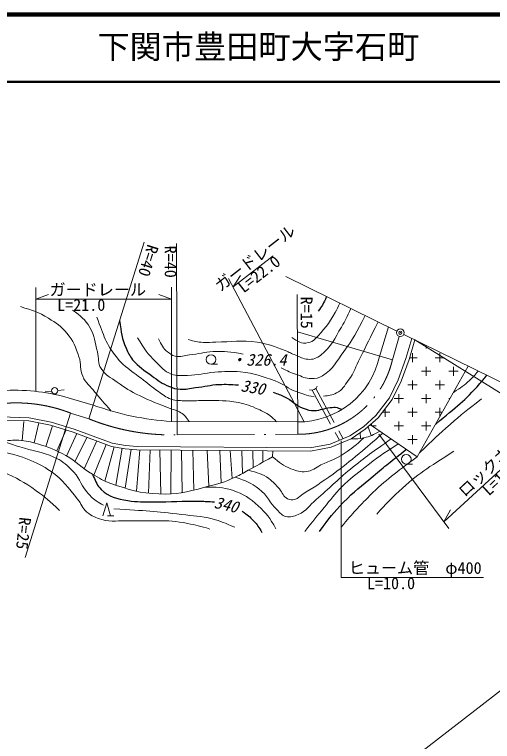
# Model space of a CAD drawing. Units: millimetres, scale not verified. Extents: x 40000 to 680144, y 20000 to 380000.
# Drawn here: x 392152 to 466383, y 267051 to 380000 of the extents above; entities that cross this region are included whole.
import ezdxf
from ezdxf.enums import TextEntityAlignment as Align

# ---------------------------------------------------------------- set-up
doc = ezdxf.new("R2010")
doc.units = ezdxf.units.MM
doc.header["$LTSCALE"] = 1000
doc.header["$PDMODE"] = 32
doc.header["$PDSIZE"] = 500
doc.linetypes.add('DASHED', pattern=[7.5, 6, -1.5])
doc.linetypes.add('LONG_DASHED_DOTTED', pattern=[15.25, 12, -1.5, 0.25, -1.5])
for name, color, linetype, lineweight in [('M-BGD', 7, 'Continuous', 13), ('M-BMK', 2, 'LONG_DASHED_DOTTED', 13), ('M-STR-HTXT', 7, 'Continuous', 13), ('M-TTL', 2, 'Continuous', 140), ('M-TTL-LINE', 7, 'Continuous', 50)]:
    doc.layers.add(name, color=color, linetype=linetype, lineweight=lineweight)
doc.layers.add('M-TTL-TXT', color=7, linetype='Continuous')
doc.styles.add('ＭＳ ゴシック', font='')
doc.styles.get('ＭＳ ゴシック').set_extended_font_data('MS Gothic')

msp = doc.modelspace()

# ---------------------------------------------------------------- linework, layer by layer
at = {"layer": 'M-BGD'}
for p, q in [((434307, 339294), (451532, 330820)), ((450249, 331451), (448841, 326885)), ((452609, 330290), (470079, 321695)), ((455377, 328805), (455627, 328805)), ((456084, 328580), (456084, 328098)), ((453524, 326684), (454670, 326684)), ((453963, 327391), (453963, 325977)), ((457499, 326684), (458913, 326684)), ((458206, 327391), (458206, 325977)), ((422677, 325651), (423677, 325651)), ((455377, 324563), (456791, 324563)), ((456084, 325270), (456084, 323855)), ((459620, 324563), (461034, 324563)), ((460327, 325270), (460327, 323855)), ((453963, 323148), (453963, 321734)), ((458206, 323148), (458206, 321734)), ((453256, 322441), (454670, 322441)), ((457499, 322441), (458913, 322441)), ((396887, 321401), (397882, 321501)), ((398876, 321601), (399871, 321701)), ((451842, 321027), (451842, 319613)), ((456084, 321027), (456084, 319613)), ((404362, 319328), (399613, 320708)), ((451135, 320320), (452549, 320320)), ((455377, 320320), (456791, 320320)), ((459620, 320320), (459787, 320320)), ((449720, 318746), (449720, 317491)), ((453963, 318906), (453963, 317491)), ((458206, 318906), (458206, 317508)), ((449302, 318199), (450428, 318199)), ((453256, 318199), (454670, 318199)), ((457499, 318199), (458594, 318199)), ((393333, 313802), (393571, 316792)), ((395201, 313451), (395937, 316550)), ((436086, 316698), (416554, 316774)), ((447599, 316414), (447599, 316156)), ((451842, 316784), (451842, 315370)), ((456084, 316784), (456084, 315370)), ((397001, 312885), (398050, 316103)), ((398722, 312187), (400153, 315460)), ((447532, 314571), (447078, 315952)), ((447714, 316077), (448306, 316077)), ((451135, 316077), (452549, 316077)), ((455377, 316077), (456791, 316077)), ((400243, 311400), (401820, 314912)), ((401514, 310563), (403424, 314314)), ((445887, 314142), (445816, 315003)), ((453963, 314663), (453963, 313249)), ((402959, 309437), (404915, 313758)), ((404493, 308439), (406376, 313214)), ((453256, 313956), (454670, 313956)), ((406165, 307507), (407618, 312833)), ((407884, 306874), (408885, 312609)), ((409330, 306404), (410273, 312442)), ((411115, 305920), (411612, 312355)), ((412978, 305613), (413201, 312344)), ((414898, 305504), (414722, 312333)), ((416416, 305526), (416492, 312320)), ((418178, 305719), (418095, 312308)), ((420025, 306110), (419861, 312295)), ((422347, 306716), (422055, 312279)), ((424256, 307250), (424061, 312264)), ((425941, 307888), (425644, 312252)), ((427574, 308697), (427430, 312239)), ((429216, 309587), (429160, 312226)), ((430730, 310433), (430726, 312215)), ((432231, 311292), (432271, 312203)), ((452990, 310153), (453990, 310153)), ((405873, 302124), (406473, 304124)), ((406473, 304124), (407073, 302124)), ((406573, 302124), (407573, 302124))]:
    msp.add_line(p, q, dxfattribs=at)
at = {"layer": 'M-BGD', "linetype": 'DASHED'}
for p, q in [((438380, 321636), (442604, 313857)), ((438945, 321888), (443178, 314093))]:
    msp.add_line(p, q, dxfattribs=at)
at = {"layer": 'M-BGD'}
for points in [[(389954, 317478), (394445, 317349), (397850, 316687), (401402, 315601), (407328, 313392), (409408, 313024), (411193, 312859), (438083, 312661), (441175, 313268), (444212, 314520), (446328, 315955), (448279, 317685), (450378, 320428), (451721, 323244), (452946, 326530), (453868, 329671)], [(389967, 316978), (394390, 316851), (397729, 316201), (401241, 315127), (407196, 312908), (409341, 312528), (411168, 312359), (438130, 312160), (441320, 312787), (444450, 314077), (446636, 315560), (448647, 317343), (450806, 320165), (452186, 323058), (453436, 326383), (454329, 329444)], [(447435, 316268), (454710, 311292), (462623, 325363)]]:
    msp.add_lwpolyline(points, dxfattribs=at)
for centre, radius in [((422677, 326401), 750), ((398379, 321551), 500), ((452990, 310903), 750)]:
    msp.add_circle(centre, radius, dxfattribs=at)
for centre, radius, start, end in [((436193, 329643), 12945, 269.52723, 347.70158), ((392038, 289642), 31976, 76.29616, 94.43714), ((419099, 359305), 42607, 249.76454, 266.57587)]:
    msp.add_arc(centre, radius, start, end, dxfattribs=at)
at = {"layer": 'M-BGD', "lineweight": 25}
for points, knots in [([(440592, 336202), (440340, 335569), (440266, 335358), (439969, 334865), (439736, 334479), (439635, 334340), (439303, 333923)], [0, 0, 0, 0, 1, 1, 1, 2, 2, 2, 2]), ([(408464, 332461), (408760, 330492), (408764, 329721), (409499, 328154), (409837, 327433), (409960, 326966), (410493, 326374), (411499, 325256), (412214, 324769), (413433, 323889), (414463, 323145), (415032, 322674), (416208, 322191), (416825, 321938), (417198, 321819), (417864, 321777), (418805, 321717), (419329, 321914), (420266, 322026), (421708, 322197), (422500, 322466), (423951, 322522), (425116, 322568), (425553, 322549), (426933, 322440)], [0, 0, 0, 0, 1, 1, 1, 2, 2, 2, 3, 3, 3, 4, 4, 4, 5, 5, 5, 6, 6, 6, 7, 7, 7, 8, 8, 8, 8]), ([(457566, 316371), (460899, 319178), (462050, 319915), (464427, 322668), (464853, 323161), (465022, 323329), (465495, 323950)], [0, 0, 0, 0, 1, 1, 1, 2, 2, 2, 2]), ([(432317, 321322), (433157, 321042), (433417, 320929), (434097, 320618), (435305, 320064), (435742, 319278), (436996, 318837), (437651, 318606), (438042, 318423), (438735, 318464), (439704, 318521), (440212, 318830), (441178, 318920), (441597, 318958), (441849, 319027), (442255, 318920), (442547, 318843), (442677, 318783), (442965, 318610)], [0, 0, 0, 0, 1, 1, 1, 2, 2, 2, 3, 3, 3, 4, 4, 4, 5, 5, 5, 6, 6, 6, 6]), ([(439519, 299697), (441143, 301879), (441662, 302563), (443246, 304211), (444906, 305938), (446014, 306723), (447843, 308269), (449828, 309948), (450507, 310474), (453028, 312443)], [0, 0, 0, 0, 1, 1, 1, 2, 2, 2, 3, 3, 3, 3]), ([(404251, 308580), (404320, 308396), (404349, 308343), (404416, 308193), (404787, 307369), (404968, 306849), (405603, 306206), (406833, 304961), (408019, 304788), (409744, 304494), (411278, 304233), (412165, 304289), (413720, 304273), (416545, 304244), (418129, 304487), (420953, 304384), (421838, 304351), (422136, 304348), (423217, 304273)], [0, 0, 0, 0, 1, 1, 1, 2, 2, 2, 3, 3, 3, 4, 4, 4, 5, 5, 5, 6, 6, 6, 6]), ([(427517, 302817), (428367, 302205), (428672, 301991), (429284, 301326), (429869, 300689), (430058, 300388), (430581, 299532)], [0, 0, 0, 0, 1, 1, 1, 2, 2, 2, 2])]:
    msp.add_open_spline(points, degree=3, knots=knots, dxfattribs=at)
at = {"layer": 'M-BGD'}
for points, knots in [([(393066, 334615), (395078, 333987), (395859, 333794), (397414, 332813), (398635, 332042), (399345, 331584), (400292, 330494), (401350, 329276), (401626, 328332), (402155, 326809), (402550, 325673), (402234, 324878), (402735, 323786), (403240, 322686), (403877, 322281), (404640, 321342), (405599, 320163), (405940, 319791), (407182, 318398)], [0, 0, 0, 0, 1, 1, 1, 2, 2, 2, 3, 3, 3, 4, 4, 4, 5, 5, 5, 6, 6, 6, 6]), ([(444396, 334330), (443775, 332954), (443549, 332538), (442913, 331439), (441860, 329619), (441397, 328383), (439738, 327090), (439077, 326575), (438531, 326357), (437695, 326428), (436924, 326493), (436542, 326788), (435818, 327063), (435168, 327309), (434841, 327538), (434189, 327781), (432523, 328401), (431587, 328826), (429827, 329078), (427340, 329434), (425907, 329143), (423395, 329106), (422640, 329094), (422216, 329005), (421462, 329050), (420531, 329107), (420172, 329218), (419116, 329492)], [0, 0, 0, 0, 1, 1, 1, 2, 2, 2, 3, 3, 3, 4, 4, 4, 5, 5, 5, 6, 6, 6, 7, 7, 7, 8, 8, 8, 9, 9, 9, 9]), ([(442671, 335179), (442377, 334473), (442246, 334257), (441938, 333685), (440981, 331908), (440218, 331018), (438807, 329575), (438480, 329241), (438198, 329148), (437751, 329016), (436750, 328720), (436105, 329285), (435204, 329823)], [0, 0, 0, 0, 1, 1, 1, 2, 2, 2, 3, 3, 3, 4, 4, 4, 4]), ([(401162, 334076), (402463, 333120), (403076, 332652), (403853, 331384), (404667, 330058), (404610, 329077), (405013, 327575), (405279, 326582), (405046, 325878), (405593, 325007), (406269, 323928), (407053, 323652), (408077, 322895), (409356, 321951), (410130, 321487), (411556, 320783), (413363, 319891), (414452, 319557), (416318, 318795), (416963, 318532), (417391, 318514), (417974, 318133), (418597, 317726), (418809, 317425), (419299, 316764)], [0, 0, 0, 0, 1, 1, 1, 2, 2, 2, 3, 3, 3, 4, 4, 4, 5, 5, 5, 6, 6, 6, 7, 7, 7, 8, 8, 8, 8]), ([(433586, 325090), (434676, 324565), (435007, 324400), (435961, 324068), (436828, 323767), (437307, 323401), (438224, 323434), (438935, 323459), (439383, 323506), (439991, 323875), (441663, 324890), (442125, 326070), (443304, 327630), (444838, 329659), (445248, 330573), (446607, 333243)], [0, 0, 0, 0, 1, 1, 1, 2, 2, 2, 3, 3, 3, 4, 4, 4, 5, 5, 5, 5]), ([(404923, 332958), (406067, 330074), (406285, 328880), (407981, 326795), (408361, 326326), (408549, 326034), (409002, 325635), (410041, 324719), (410720, 324326), (411818, 323482), (412866, 322676), (413402, 322154), (414496, 321411), (415232, 320912), (415611, 320530), (416456, 320252), (417343, 319960), (417898, 320031), (418830, 319976), (420047, 319904), (420732, 320059), (421950, 320031), (423895, 319987), (425010, 320074), (426919, 319700), (428157, 319457), (428837, 319205), (429984, 318678), (430720, 318339), (431165, 318180), (431806, 317684), (432248, 317342), (432416, 317187), (432855, 316711)], [0, 0, 0, 0, 1, 1, 1, 2, 2, 2, 3, 3, 3, 4, 4, 4, 5, 5, 5, 6, 6, 6, 7, 7, 7, 8, 8, 8, 9, 9, 9, 10, 10, 10, 11, 11, 11, 11]), ([(448606, 332259), (447271, 329526), (446933, 328819), (445817, 326636), (445113, 325262), (444923, 324362), (443994, 323130), (443370, 322301), (443100, 321662), (442172, 321197), (441440, 320831), (440996, 320768), (440129, 320728)], [0, 0, 0, 0, 1, 1, 1, 2, 2, 2, 3, 3, 3, 4, 4, 4, 4]), ([(411238, 329769), (412397, 327986), (412760, 327300), (414096, 326042), (414968, 325222), (415381, 324571), (416497, 324138), (417420, 323779), (418034, 323905), (419024, 323930), (420684, 323973), (421591, 324300), (423247, 324427), (424812, 324547), (425704, 324632), (427264, 324469), (429426, 324243), (430613, 323826), (432648, 323061), (433988, 322557), (434580, 321912), (435919, 321404), (436977, 321003), (437393, 320885), (438694, 320576)], [0, 0, 0, 0, 1, 1, 1, 2, 2, 2, 3, 3, 3, 4, 4, 4, 5, 5, 5, 6, 6, 6, 7, 7, 7, 8, 8, 8, 8]), ([(414519, 329613), (414995, 328668), (415157, 328165), (415927, 327584), (416348, 327266), (416588, 327031), (417105, 326921), (417966, 326739), (418475, 327012), (419350, 327105), (420788, 327259), (421569, 327563), (423013, 327639), (424843, 327736), (425577, 327582), (427688, 327253)], [0, 0, 0, 0, 1, 1, 1, 2, 2, 2, 3, 3, 3, 4, 4, 4, 5, 5, 5, 5]), ([(464162, 324606), (463583, 323901), (463378, 323687), (462820, 323152), (461944, 322315), (461529, 322084), (460336, 321296)], [0, 0, 0, 0, 1, 1, 1, 2, 2, 2, 2]), ([(455038, 311876), (457279, 314038), (457893, 314633), (459810, 316303), (461657, 317911), (462301, 318422), (464656, 320279)], [0, 0, 0, 0, 1, 1, 1, 2, 2, 2, 2]), ([(448894, 315270), (447833, 314701), (447430, 314440), (446393, 314233), (445647, 314083), (445316, 314060), (444450, 314077)], [0, 0, 0, 0, 1, 1, 1, 2, 2, 2, 2]), ([(421719, 306544), (418655, 305742), (417399, 305437), (414583, 305511), (411605, 305588), (409955, 306183), (407129, 307126), (405934, 307524), (405342, 307951), (404251, 308580), (402541, 309566), (401839, 310523), (400110, 311474), (398484, 312368), (397499, 312755), (395725, 313298), (394620, 313637), (393969, 313754), (392817, 313850), (391805, 313935), (391235, 313733), (390219, 313722), (389179, 313710), (388596, 313740), (387558, 313791), (386311, 313851), (385617, 314001), (384369, 313998), (382063, 313992), (380789, 313635), (378489, 313459), (375532, 313233), (373870, 313190), (370911, 313004), (369697, 312928), (368956, 313188), (367805, 312797), (367454, 312678), (367347, 312442), (367029, 312252), (366438, 311899), (366100, 311691), (365444, 311481), (364133, 311062), (363287, 311219), (362003, 310726), (360517, 310156), (359766, 309613), (358487, 308665), (357693, 308076), (357205, 307769), (356573, 307008), (355555, 305784), (355255, 304902), (354401, 303558), (353485, 302114), (352894, 301353), (352041, 299872), (351467, 298875), (351318, 298216), (350674, 297263), (349912, 296134), (349304, 295631), (348314, 294696), (347411, 293842), (346992, 293148), (345829, 292708), (344576, 292233), (343763, 292419), (342398, 292689)], [0, 0, 0, 0, 1, 1, 1, 2, 2, 2, 3, 3, 3, 4, 4, 4, 5, 5, 5, 6, 6, 6, 7, 7, 7, 8, 8, 8, 9, 9, 9, 10, 10, 10, 11, 11, 11, 12, 12, 12, 13, 13, 13, 14, 14, 14, 15, 15, 15, 16, 16, 16, 17, 17, 17, 18, 18, 18, 19, 19, 19, 20, 20, 20, 21, 21, 21, 22, 22, 22, 23, 23, 23, 23]), ([(426440, 308118), (428123, 307526), (428835, 307261), (430112, 306295), (431459, 305276), (431726, 304196), (432955, 303038), (433436, 302585), (433637, 302138), (434281, 301989), (435027, 301816), (435500, 302040), (436213, 302320), (437532, 302838), (437923, 303720), (439001, 304639), (441117, 306443), (442179, 307597), (444330, 309360), (446755, 311349), (447731, 312019), (450665, 314059)], [0, 0, 0, 0, 1, 1, 1, 2, 2, 2, 3, 3, 3, 4, 4, 4, 5, 5, 5, 6, 6, 6, 7, 7, 7, 7]), ([(428462, 309180), (429908, 308795), (430570, 308693), (431651, 307897), (432378, 307361), (432708, 306958), (433307, 306282), (433818, 305705), (433869, 305110), (434550, 304749), (434951, 304537), (435265, 304571), (435709, 304667), (436200, 304772), (436367, 305094), (436786, 305371), (438684, 306624), (439802, 307248), (441631, 308601), (443252, 309799), (444137, 310503), (445689, 311789), (447144, 312996), (447613, 313413), (449341, 314964)], [0, 0, 0, 0, 1, 1, 1, 2, 2, 2, 3, 3, 3, 4, 4, 4, 5, 5, 5, 6, 6, 6, 7, 7, 7, 8, 8, 8, 8]), ([(432231, 311292), (433368, 310336), (433829, 309864), (435088, 309429), (435976, 309122), (436515, 308872), (437448, 308973), (438420, 309079), (438842, 309592), (439726, 310009), (441159, 310684), (442038, 310933), (443370, 311789), (444647, 312610), (445099, 313024), (446393, 314233)], [0, 0, 0, 0, 1, 1, 1, 2, 2, 2, 3, 3, 3, 4, 4, 4, 5, 5, 5, 5]), ([(390219, 313722), (391540, 313285), (391883, 313177), (392952, 312838), (395024, 312182), (396292, 312113), (398280, 311237), (399455, 310720), (400007, 310194), (400958, 309332), (402182, 308223), (402298, 307118), (403360, 305854), (403880, 305235), (404182, 304872), (404851, 304418), (405271, 304134), (405450, 304028), (405983, 303783)], [0, 0, 0, 0, 1, 1, 1, 2, 2, 2, 3, 3, 3, 4, 4, 4, 5, 5, 5, 6, 6, 6, 6]), ([(437241, 299656), (438659, 301469), (439031, 301950), (440223, 303383), (441287, 304661), (441814, 305444), (442998, 306613), (444312, 307911), (445152, 308530), (446600, 309677), (448531, 311207), (449260, 311662), (451750, 313317)], [0, 0, 0, 0, 1, 1, 1, 2, 2, 2, 3, 3, 3, 4, 4, 4, 4]), ([(367029, 312252), (368452, 312218), (368851, 312222), (370017, 312252), (371769, 312297), (372740, 312494), (374490, 312583), (377044, 312712), (378476, 312839), (381033, 312804), (383971, 312763), (385641, 312830), (388542, 312362), (390773, 312002), (392035, 311733), (394146, 310927), (395660, 310348), (396477, 309904), (397818, 308994), (399736, 307692), (400429, 306481), (401932, 304715), (402562, 303974), (402643, 303317), (403395, 302700), (404178, 302057), (404745, 301836), (405714, 301540), (407304, 301055), (408305, 301423), (409965, 301347), (413502, 301186), (415552, 301644), (419021, 300933), (420394, 300651), (420934, 300556), (422499, 300049)], [0, 0, 0, 0, 1, 1, 1, 2, 2, 2, 3, 3, 3, 4, 4, 4, 5, 5, 5, 6, 6, 6, 7, 7, 7, 8, 8, 8, 9, 9, 9, 10, 10, 10, 11, 11, 11, 12, 12, 12, 12]), ([(448422, 302389), (449928, 304102), (450459, 304593), (451860, 305909), (454869, 308739), (456289, 309475), (460390, 312162)], [0, 0, 0, 0, 1, 1, 1, 2, 2, 2, 2]), ([(332885, 292768), (334777, 291758), (335324, 291448), (336820, 290490), (338642, 289323), (339587, 288552), (341292, 287219), (341935, 286716), (342167, 286237), (342907, 285894), (343201, 285757), (343439, 285722), (343735, 285852), (344043, 285988), (344047, 286275), (344232, 286556), (345268, 288132), (345675, 289125), (346717, 290697), (348159, 292874), (348994, 294079), (350568, 296164), (351842, 297851), (352560, 298802), (354005, 300346), (355498, 301942), (356344, 302849), (358063, 304197), (360539, 306139), (362069, 307082), (364896, 308463), (367107, 309542), (368447, 310007), (370859, 310492), (373214, 310965), (374587, 310959), (376988, 310989), (379596, 311021), (381077, 311012), (383655, 310616), (386331, 310205), (387858, 309900), (390364, 308877), (392489, 308009), (393631, 307353), (395499, 306019), (397013, 304939), (397556, 304464), (399143, 302955)], [0, 0, 0, 0, 1, 1, 1, 2, 2, 2, 3, 3, 3, 4, 4, 4, 5, 5, 5, 6, 6, 6, 7, 7, 7, 8, 8, 8, 9, 9, 9, 10, 10, 10, 11, 11, 11, 12, 12, 12, 13, 13, 13, 14, 14, 14, 15, 15, 15, 16, 16, 16, 16]), ([(432231, 311292), (430418, 310256), (429950, 309977), (428462, 309180), (427676, 308759), (427246, 308499), (426440, 308118), (424683, 307286), (423944, 307160), (421719, 306544)], [0, 0, 0, 0, 1, 1, 1, 2, 2, 2, 3, 3, 3, 3]), ([(442873, 300360), (444855, 302733), (445503, 303430), (447346, 305246), (449997, 307859), (451149, 308630), (454710, 311292)], [0, 0, 0, 0, 1, 1, 1, 2, 2, 2, 2]), ([(421719, 306544), (423583, 306594), (424416, 306595), (426026, 306075), (427752, 305516), (428652, 304886), (430001, 303673), (431310, 302496), (431741, 301800), (432762, 300111)], [0, 0, 0, 0, 1, 1, 1, 2, 2, 2, 3, 3, 3, 3]), ([(407584, 303203), (412611, 302876), (413997, 302846), (418075, 302320), (419944, 302079), (421035, 302133), (422851, 301630), (424258, 301240), (424797, 301032), (426357, 300332)], [0, 0, 0, 0, 1, 1, 1, 2, 2, 2, 3, 3, 3, 3])]:
    msp.add_open_spline(points, degree=3, knots=knots, dxfattribs=at)
msp.add_open_spline([(461421, 321832), (461421, 321832), (461421, 321832), (461421, 321832)], degree=3, dxfattribs=at)
at = {"layer": 'M-BGD', "color": 6}
msp.add_point((452071, 330555), dxfattribs=at)
at = {"layer": 'M-BMK'}
for p, q in [((451902, 329979), (450849, 326372)), ((400855, 318076), (403692, 317186)), ((417430, 314698), (436148, 314781))]:
    msp.add_line(p, q, dxfattribs=at)
at = {"layer": 'M-BMK', "linetype": 'Continuous'}
msp.add_circle((452071, 330555), 600, dxfattribs=at)
at = {"layer": 'M-BMK'}
for centre, radius, start, end in [((436234, 329790), 15010, 269.67285, 346.83854), ((392402, 296270), 23388, 68.81161, 96.54457), ((416499, 348726), 34041, 247.90077, 271.56807)]:
    msp.add_arc(centre, radius, start, end, dxfattribs=at)
at = {"layer": 'M-STR-HTXT'}
for p, q in [((403692, 317186), (412311, 344645)), ((417430, 314698), (417299, 344417)), ((426091, 337682), (432303, 342516)), ((437146, 316733), (425408, 338975)), ((426091, 337682), (427239, 339462)), ((395440, 321437), (395440, 337609)), ((416554, 316774), (416554, 337614)), ((395440, 335792), (397440, 336492)), ((395440, 335792), (416554, 335792)), ((416554, 335792), (414554, 336492)), ((436148, 314781), (436052, 336524)), ((450849, 326372), (436104, 330680)), ((454329, 329444), (503431, 298891)), ((400855, 318076), (393807, 295620)), ((458849, 301176), (475344, 316367)), ((448718, 314812), (459609, 300152)), ((458849, 301176), (459846, 303046))]:
    msp.add_line(p, q, dxfattribs=at)
for points in [[(442877, 313761), (442877, 292547), (465005, 292547)], [(124381, 231283), (260657, 231283), (449441, 260894), (500714, 300581)]]:
    msp.add_lwpolyline(points, dxfattribs=at)
msp.add_arc((438301, 322573), 940, 250.77047, 338.82991, dxfattribs=at)
at = {"layer": 'M-TTL'}
msp.add_line((680000, 380000), (40000, 380000), dxfattribs=at)
at = {"layer": 'M-TTL-LINE'}
msp.add_line((40144, 369552), (680144, 369552), dxfattribs=at)

# ---------------------------------------------------------------- texts
at = {"layer": 'M-BGD', "style": 'ＭＳ ゴシック', "oblique": 15}
msp.add_text('・326.4', height=1833, dxfattribs=at).set_placement((430006, 326353), align=Align.MIDDLE_CENTER)
for s, rotation, p in [('330', 350.64, (429182, 322081)), ('340', 347.125, (425044, 303846))]:
    msp.add_text(s, height=1833, rotation=rotation, dxfattribs=at).set_placement(p, align=Align.MIDDLE_CENTER)
at = {"layer": 'M-STR-HTXT', "style": 'ＭＳ ゴシック'}
for s, rotation, p in [('ガードレール', 37.889, (430382, 341021)), ('R=40', 252.575, (411542, 342195)), ('R=15', 270.254, (436064, 333670)), ('ロックネット', 42.643, (467966, 309573)), ('R=25', 263.924, (392098, 299548))]:
    msp.add_text(s, height=1833, rotation=rotation, dxfattribs=at).set_placement(p, align=Align.BOTTOM_CENTER)
for s, rotation, p in [('R=40', 270.254, (417311, 341592)), ('L=22.0', 37.889, (429567, 340387)), ('L=15.0', 42.643, (467336, 308992))]:
    msp.add_text(s, height=1833, rotation=rotation, dxfattribs=at).set_placement(p, align=Align.TOP_CENTER)
for s, p in [('ガードレール', (405078, 335792)), ('ヒューム管\u3000φ400', (454380, 292547))]:
    msp.add_text(s, height=1833, dxfattribs=at).set_placement(p, align=Align.BOTTOM_CENTER)
for s, p in [('L=21.0', (402510, 335792)), ('L=10.0', (450630, 292547))]:
    msp.add_text(s, height=1833, dxfattribs=at).set_placement(p, align=Align.TOP_CENTER)
at = {"layer": 'M-TTL-TXT', "style": 'ＭＳ ゴシック'}
msp.add_text('下関市豊田町大字石町', height=3666, dxfattribs=at).set_placement((405024, 375000), align=Align.MIDDLE_LEFT)

doc.saveas('drawing.dxf')
